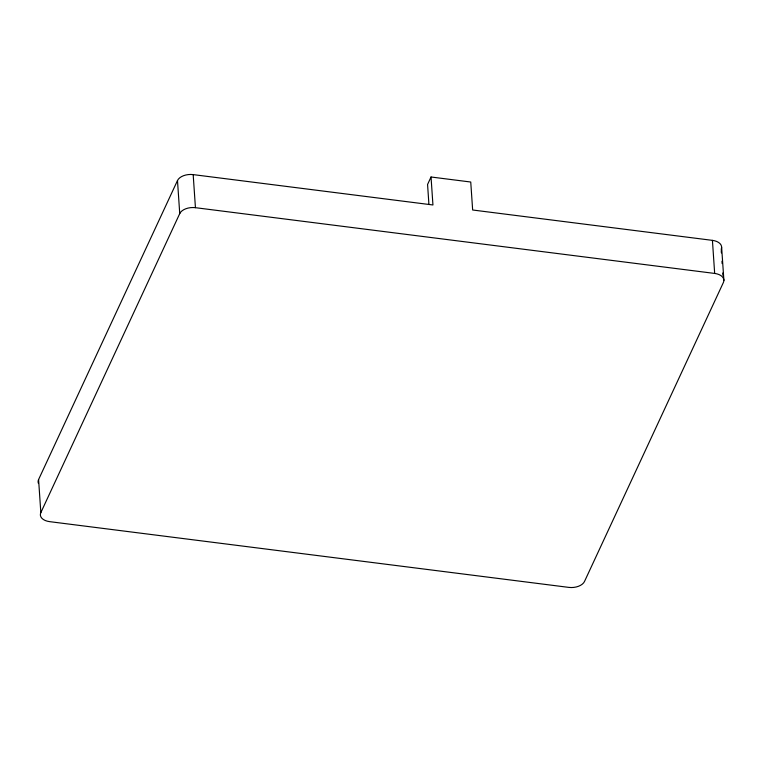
<?xml version="1.0" encoding="UTF-8"?>
<svg xmlns="http://www.w3.org/2000/svg" width="762" height="762" viewBox="0 0 762 762"><rect width="100%" height="100%" fill="white"/><g stroke="black" fill="none" stroke-linecap="round" stroke-linejoin="round"><path stroke-width="1.14" d="M38.481 483.489A12.716 7.601 -3.9 0 1 38.586 479.546L177.489 180.546A12.716 7.601 -3.9 0 1 193.177 174.612L432.94 204.968L431.035 176.994L470.745 182.023L472.65 209.998L712.422 240.363A12.716 7.601 -3.9 0 1 721.166 249.384M179.737 213.608A12.716 7.601 -3.9 0 1 195.434 207.683L714.67 273.434A12.716 7.601 -3.9 0 1 723.414 282.454L584.511 581.454A12.716 7.601 -3.9 0 1 568.823 587.388L49.578 521.637A12.716 7.601 -3.9 0 1 40.834 512.616L179.737 213.608L177.489 180.546M431.035 176.994L427.568 184.471L428.911 204.283M721.643 247.393L723.9 280.464M721.243 250.565L721.404 252.927M721.966 261.195L722.128 263.557M722.776 273.006L722.938 275.368M712.422 240.363L714.67 273.434M193.177 174.612L195.434 207.683M38.586 479.546L40.834 512.616"/></g></svg>
